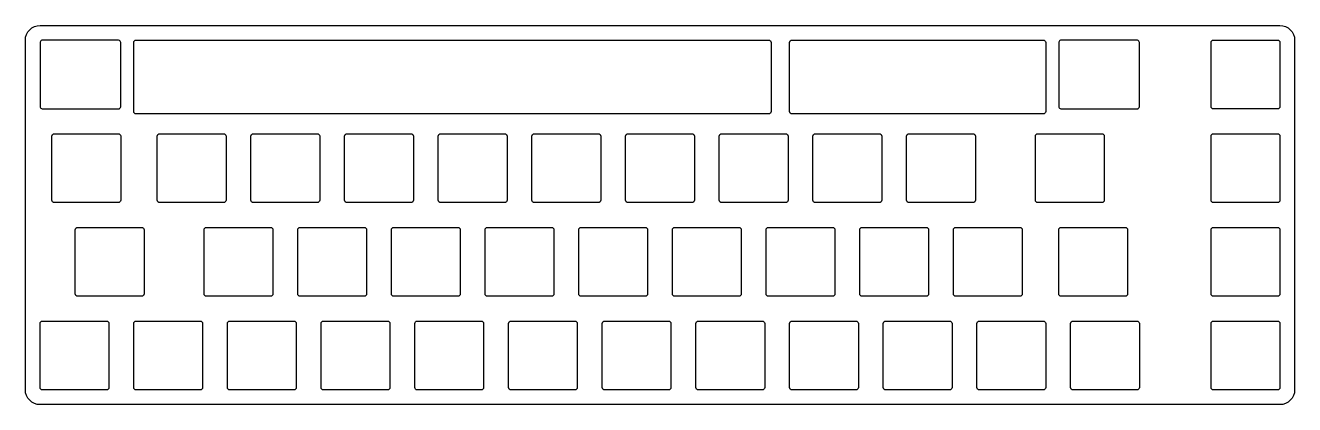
# Model space of a CAD drawing. Header units: millimetres. Extents: x -263 to -5, y 110 to 187.
import ezdxf

# ---------------------------------------------------------------- set-up
doc = ezdxf.new("R2010")
doc.units = ezdxf.units.MM
doc.layers.get('0').update_dxf_attribs({"linetype": 'CONTINUOUS'})

msp = doc.modelspace()

# ---------------------------------------------------------------- linework, layer by layer
for points in [[(-262.76, 184.18, -0.414214), (-259.76, 187.18), (-7.63, 187.18, -0.414214), (-4.63, 184.18), (-4.63, 113.03, -0.414214), (-7.63, 110.03), (-259.76, 110.03, -0.414214), (-262.76, 113.03)], [(-111.11, 169.68, -0.414214), (-111.61, 169.18), (-240.21, 169.18, -0.414214), (-240.71, 169.68), (-240.71, 183.68, -0.412724), (-240.21, 184.18), (-111.61, 184.18, -0.412724), (-111.11, 183.68)], [(-55.76, 184.18, -0.412724), (-55.26, 183.68), (-55.26, 169.68, -0.414214), (-55.76, 169.18), (-106.86, 169.18, -0.414214), (-107.36, 169.68), (-107.36, 183.68, -0.415705), (-106.86, 184.18)], [(-8.13, 184.18, -0.414214), (-7.63, 183.68), (-7.63, 170.68, -0.414214), (-8.13, 170.18), (-21.13, 170.18, -0.414214), (-21.63, 170.68), (-21.63, 183.68, -0.414214), (-21.13, 184.18)], [(-243.38, 151.63, -0.414214), (-243.88, 151.13), (-256.88, 151.13, -0.414214), (-257.38, 151.63), (-257.38, 164.63, -0.414214), (-256.88, 165.13), (-243.88, 165.13, -0.414214), (-243.38, 164.63)], [(-222.45, 165.13, -0.414214), (-221.95, 164.63), (-221.95, 151.63, -0.414214), (-222.45, 151.13), (-235.45, 151.13, -0.414214), (-235.95, 151.63), (-235.95, 164.63, -0.414214), (-235.45, 165.13)], [(-202.9, 151.63, -0.414214), (-203.4, 151.13), (-216.4, 151.13, -0.414214), (-216.9, 151.63), (-216.9, 164.63, -0.414214), (-216.4, 165.13), (-203.4, 165.13, -0.414214), (-202.9, 164.63)], [(-184.35, 165.13, -0.414214), (-183.85, 164.63), (-183.85, 151.63, -0.414214), (-184.35, 151.13), (-197.35, 151.13, -0.414214), (-197.85, 151.63), (-197.85, 164.63, -0.414214), (-197.35, 165.13)], [(-165.3, 165.13, -0.414214), (-164.8, 164.63), (-164.8, 151.63, -0.414214), (-165.3, 151.13), (-178.3, 151.13, -0.414214), (-178.8, 151.63), (-178.8, 164.63, -0.414214), (-178.3, 165.13)], [(-145.75, 151.63, -0.414214), (-146.25, 151.13), (-159.25, 151.13, -0.414214), (-159.75, 151.63), (-159.75, 164.63, -0.414214), (-159.25, 165.13), (-146.25, 165.13, -0.414214), (-145.75, 164.63)], [(-126.7, 151.63, -0.414214), (-127.2, 151.13), (-140.2, 151.13, -0.414214), (-140.7, 151.63), (-140.7, 164.63, -0.414214), (-140.2, 165.13), (-127.2, 165.13, -0.414214), (-126.7, 164.63)], [(-108.15, 165.13, -0.414214), (-107.65, 164.63), (-107.65, 151.63, -0.414214), (-108.15, 151.13), (-121.15, 151.13, -0.414214), (-121.65, 151.63), (-121.65, 164.63, -0.414214), (-121.15, 165.13)], [(-88.6, 151.63, -0.414214), (-89.1, 151.13), (-102.1, 151.13, -0.414214), (-102.6, 151.63), (-102.6, 164.63, -0.414214), (-102.1, 165.13), (-89.1, 165.13, -0.414214), (-88.6, 164.63)], [(-70.05, 165.13, -0.414214), (-69.55, 164.63), (-69.55, 151.63, -0.414214), (-70.05, 151.13), (-83.05, 151.13, -0.414214), (-83.55, 151.63), (-83.55, 164.63, -0.414214), (-83.05, 165.13)], [(-57.35, 164.63, -0.414214), (-56.85, 165.13), (-43.85, 165.13, -0.414214), (-43.35, 164.63), (-43.35, 151.63, -0.414214), (-43.85, 151.13), (-56.85, 151.13, -0.414214), (-57.35, 151.63)], [(-21.13, 151.13, -0.414214), (-21.63, 151.63), (-21.63, 164.63, -0.414214), (-21.13, 165.13), (-8.13, 165.13, -0.414214), (-7.63, 164.63), (-7.63, 151.63, -0.414214), (-8.13, 151.13)], [(-252.12, 132.08, -0.414214), (-252.62, 132.58), (-252.62, 145.58, -0.414214), (-252.12, 146.08), (-239.12, 146.08, -0.414214), (-238.62, 145.58), (-238.62, 132.58, -0.414214), (-239.12, 132.08)], [(-226.42, 145.58, -0.414214), (-225.92, 146.08), (-212.92, 146.08, -0.414214), (-212.42, 145.58), (-212.42, 132.58, -0.414214), (-212.92, 132.08), (-225.92, 132.08, -0.414214), (-226.42, 132.58)], [(-207.37, 145.58, -0.414214), (-206.87, 146.08), (-193.87, 146.08, -0.414214), (-193.37, 145.58), (-193.37, 132.58, -0.414214), (-193.87, 132.08), (-206.87, 132.08, -0.414214), (-207.37, 132.58)], [(-174.32, 132.58, -0.414214), (-174.82, 132.08), (-187.82, 132.08, -0.414214), (-188.32, 132.58), (-188.32, 145.58, -0.414214), (-187.82, 146.08), (-174.82, 146.08, -0.414214), (-174.32, 145.58)], [(-155.27, 132.58, -0.414214), (-155.77, 132.08), (-168.77, 132.08, -0.414214), (-169.27, 132.58), (-169.27, 145.58, -0.414214), (-168.77, 146.08), (-155.77, 146.08, -0.414214), (-155.27, 145.58)], [(-136.22, 132.58, -0.414214), (-136.72, 132.08), (-149.72, 132.08, -0.414214), (-150.22, 132.58), (-150.22, 145.58, -0.414214), (-149.72, 146.08), (-136.72, 146.08, -0.414214), (-136.22, 145.58)], [(-130.67, 132.08, -0.414214), (-131.17, 132.58), (-131.17, 145.58, -0.414214), (-130.67, 146.08), (-117.67, 146.08, -0.414214), (-117.17, 145.58), (-117.17, 132.58, -0.414214), (-117.67, 132.08)], [(-98.62, 146.08, -0.414214), (-98.12, 145.58), (-98.12, 132.58, -0.414214), (-98.62, 132.08), (-111.62, 132.08, -0.414214), (-112.12, 132.58), (-112.12, 145.58, -0.414214), (-111.62, 146.08)], [(-79.57, 146.08, -0.414214), (-79.07, 145.58), (-79.07, 132.58, -0.414214), (-79.57, 132.08), (-92.57, 132.08, -0.414214), (-93.07, 132.58), (-93.07, 145.58, -0.414214), (-92.57, 146.08)], [(-73.52, 132.08, -0.414214), (-74.02, 132.58), (-74.02, 145.58, -0.414214), (-73.52, 146.08), (-60.52, 146.08, -0.414214), (-60.02, 145.58), (-60.02, 132.58, -0.414214), (-60.52, 132.08)], [(-38.59, 132.58, -0.414214), (-39.09, 132.08), (-52.09, 132.08, -0.414214), (-52.59, 132.58), (-52.59, 145.58, -0.414214), (-52.09, 146.08), (-39.09, 146.08, -0.414214), (-38.59, 145.58)], [(-7.63, 132.58, -0.414214), (-8.13, 132.08), (-21.13, 132.08, -0.414214), (-21.63, 132.58), (-21.63, 145.58, -0.414214), (-21.13, 146.08), (-8.13, 146.08, -0.414214), (-7.63, 145.58)], [(-246.26, 127.03, -0.414214), (-245.76, 126.53), (-245.76, 113.53, -0.414214), (-246.26, 113.03), (-259.26, 113.03, -0.414214), (-259.76, 113.53), (-259.76, 126.53, -0.414214), (-259.26, 127.03)], [(-240.71, 126.53, -0.414214), (-240.21, 127.03), (-227.21, 127.03, -0.414214), (-226.71, 126.53), (-226.71, 113.53, -0.414214), (-227.21, 113.03), (-240.21, 113.03, -0.414214), (-240.71, 113.53)], [(-221.66, 126.53, -0.414214), (-221.16, 127.03), (-208.16, 127.03, -0.414214), (-207.66, 126.53), (-207.66, 113.53, -0.414214), (-208.16, 113.03), (-221.16, 113.03, -0.414214), (-221.66, 113.53)], [(-202.11, 113.03, -0.414214), (-202.61, 113.53), (-202.61, 126.53, -0.414214), (-202.11, 127.03), (-189.11, 127.03, -0.414214), (-188.61, 126.53), (-188.61, 113.53, -0.414214), (-189.11, 113.03)], [(-183.06, 113.03, -0.414214), (-183.56, 113.53), (-183.56, 126.53, -0.414214), (-183.06, 127.03), (-170.06, 127.03, -0.414214), (-169.56, 126.53), (-169.56, 113.53, -0.414214), (-170.06, 113.03)], [(-150.51, 113.53, -0.414214), (-151.01, 113.03), (-164.01, 113.03, -0.414214), (-164.51, 113.53), (-164.51, 126.53, -0.414214), (-164.01, 127.03), (-151.01, 127.03, -0.414214), (-150.51, 126.53)], [(-144.96, 113.03, -0.414214), (-145.46, 113.53), (-145.46, 126.53, -0.414214), (-144.96, 127.03), (-131.96, 127.03, -0.414214), (-131.46, 126.53), (-131.46, 113.53, -0.414214), (-131.96, 113.03)], [(-125.91, 113.03, -0.414214), (-126.41, 113.53), (-126.41, 126.53, -0.414214), (-125.91, 127.03), (-112.91, 127.03, -0.414214), (-112.41, 126.53), (-112.41, 113.53, -0.414214), (-112.91, 113.03)], [(-107.36, 126.53, -0.414214), (-106.86, 127.03), (-93.86, 127.03, -0.414214), (-93.36, 126.53), (-93.36, 113.53, -0.414214), (-93.86, 113.03), (-106.86, 113.03, -0.414214), (-107.36, 113.53)], [(-87.81, 113.03, -0.414214), (-88.31, 113.53), (-88.31, 126.53, -0.414214), (-87.81, 127.03), (-74.81, 127.03, -0.414214), (-74.31, 126.53), (-74.31, 113.53, -0.414214), (-74.81, 113.03)], [(-55.76, 127.03, -0.414214), (-55.26, 126.53), (-55.26, 113.53, -0.414214), (-55.76, 113.03), (-68.76, 113.03, -0.414214), (-69.26, 113.53), (-69.26, 126.53, -0.414214), (-68.76, 127.03)], [(-49.71, 113.03, -0.414214), (-50.21, 113.53), (-50.21, 126.53, -0.414214), (-49.71, 127.03), (-36.71, 127.03, -0.414214), (-36.21, 126.53), (-36.21, 113.53, -0.414214), (-36.71, 113.03)], [(-7.63, 113.53, -0.414214), (-8.13, 113.03), (-21.13, 113.03, -0.414214), (-21.63, 113.53), (-21.63, 126.53, -0.414214), (-21.13, 127.03), (-8.13, 127.03, -0.414214), (-7.63, 126.53)]]:
    msp.add_lwpolyline(points, format="xyb", close=True)
for points in [[(-259.66, 170.38), (-259.61, 170.33), (-259.5, 170.24), (-259.35, 170.19), (-259.26, 170.18), (-243.88, 170.18), (-243.71, 170.21), (-243.58, 170.28), (-243.52, 170.33), (-243.44, 170.45), (-243.38, 170.59), (-243.38, 170.68), (-243.38, 183.68), (-243.41, 183.86), (-243.48, 183.99), (-243.52, 184.04), (-243.64, 184.12), (-243.79, 184.17), (-243.88, 184.18), (-259.26, 184.18), (-259.43, 184.15), (-259.56, 184.08), (-259.61, 184.04), (-259.7, 183.92), (-259.75, 183.77), (-259.76, 183.68), (-259.76, 170.68), (-259.73, 170.51)], [(-52.09, 170.18), (-36.71, 170.18), (-36.54, 170.21), (-36.41, 170.28), (-36.35, 170.33), (-36.27, 170.45), (-36.21, 170.59), (-36.21, 170.68), (-36.21, 183.68), (-36.24, 183.86), (-36.31, 183.99), (-36.35, 184.04), (-36.47, 184.12), (-36.62, 184.17), (-36.71, 184.18), (-52.09, 184.18), (-52.26, 184.15), (-52.39, 184.08), (-52.44, 184.04), (-52.53, 183.92), (-52.58, 183.77), (-52.59, 183.68), (-52.59, 170.68), (-52.56, 170.51), (-52.49, 170.38), (-52.44, 170.33), (-52.33, 170.24), (-52.18, 170.19)]]:
    msp.add_lwpolyline(points, close=True)

doc.saveas('drawing.dxf')
